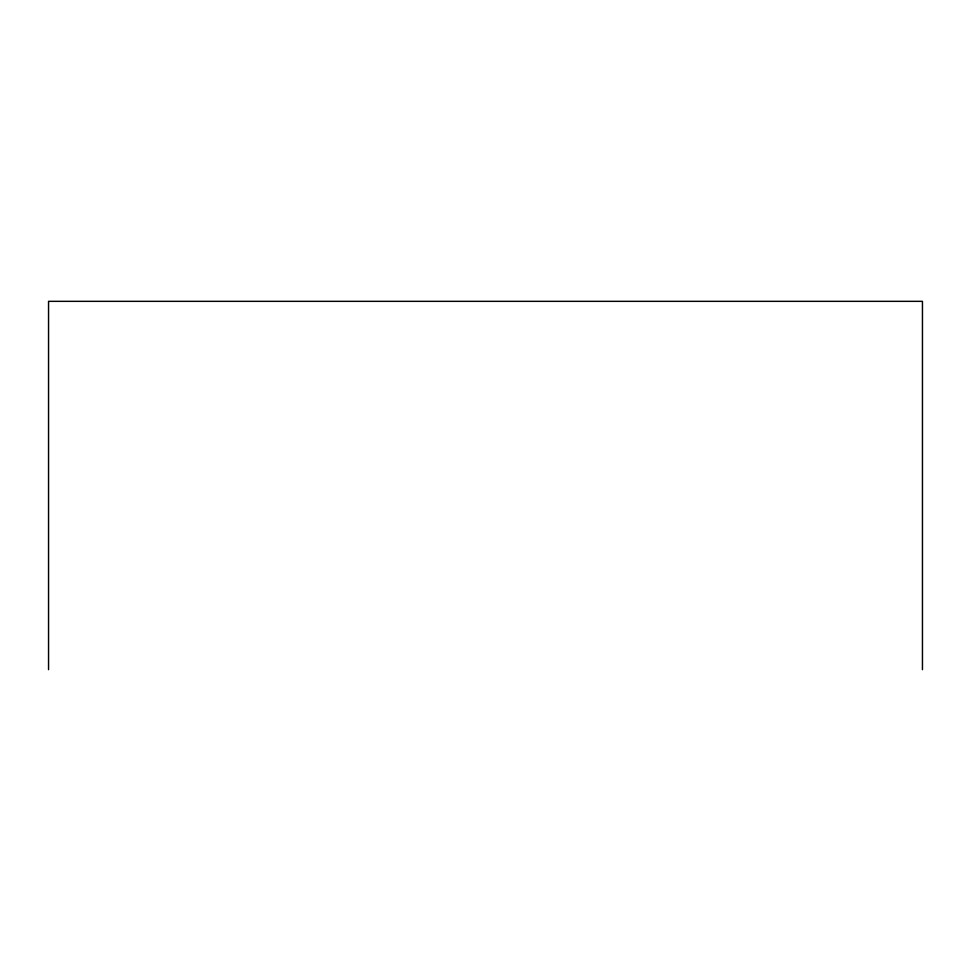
<?xml version="1.0" encoding="UTF-8"?>
<svg xmlns="http://www.w3.org/2000/svg" width="971" height="971" viewBox="0 0 971 971"><rect width="100%" height="100%" fill="white"/><g stroke="black" fill="none" stroke-linecap="round" stroke-linejoin="round"><path stroke-width="1.46" d="M922.45 669.662L922.45 301.338L48.55 301.338L48.55 669.662"/></g></svg>
